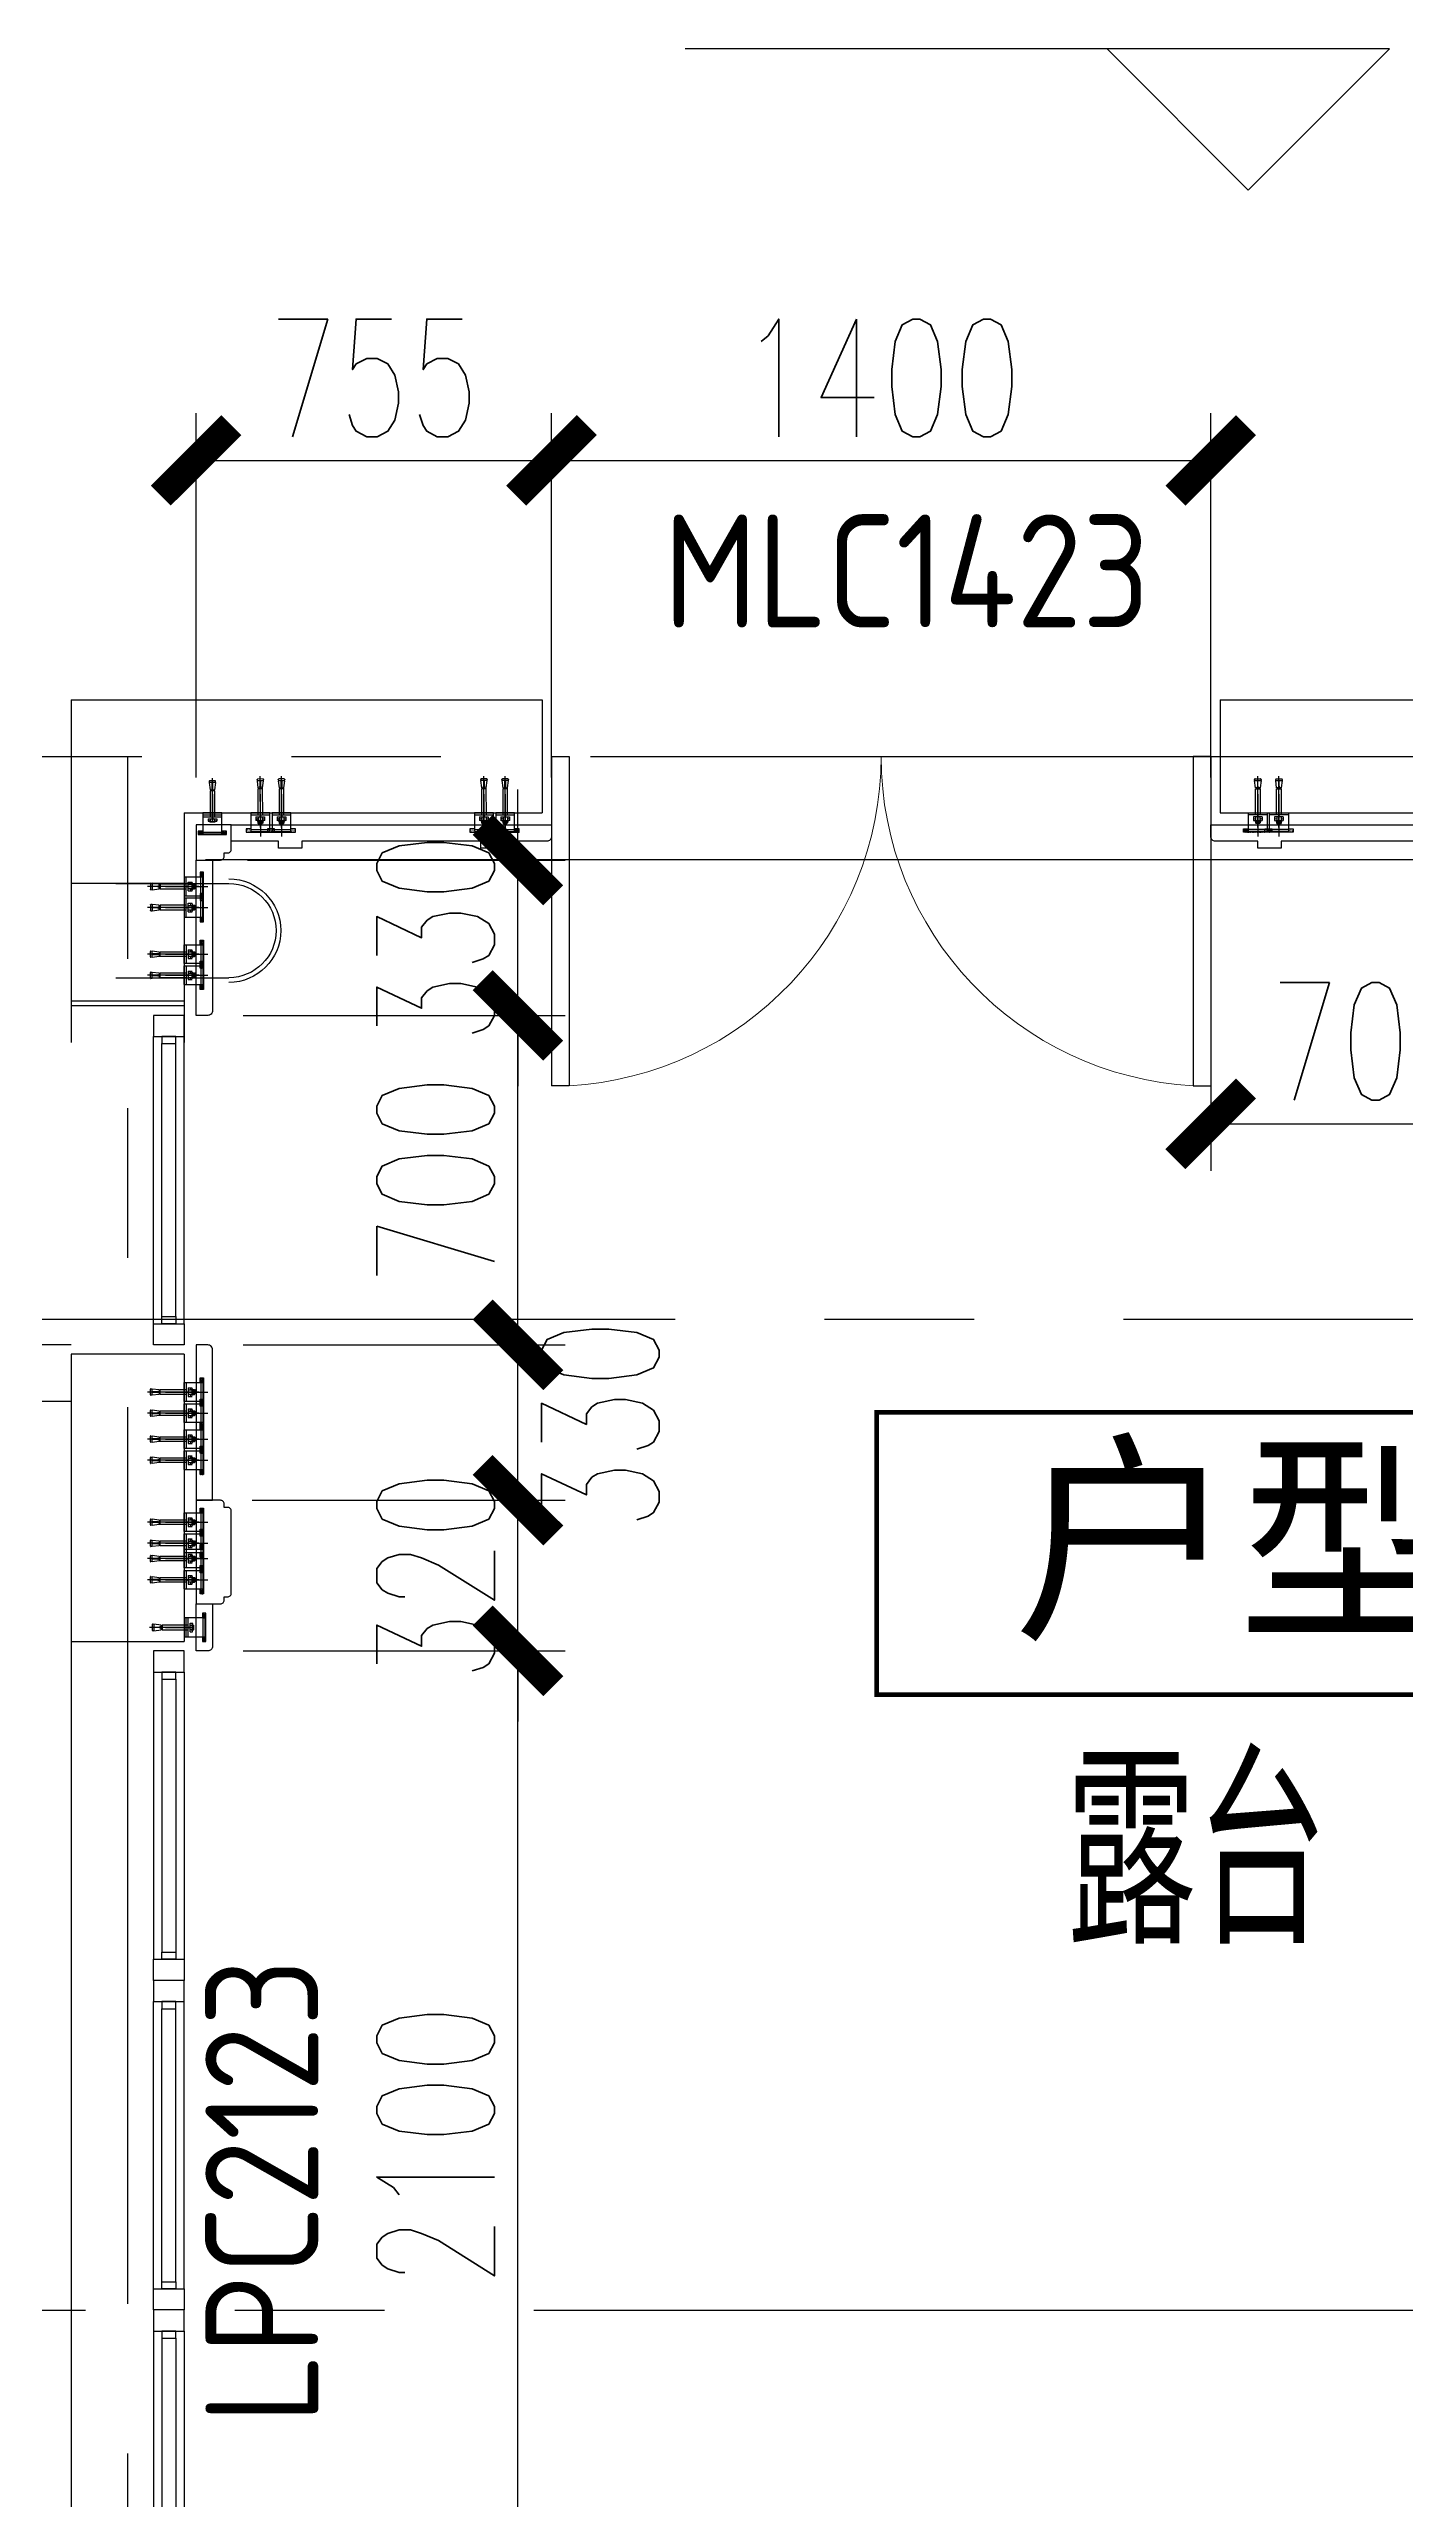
# Model space of a CAD drawing. Extents: x 296441 to 853063, y 459050 to 1117990.
# Drawn here: x 661931 to 664813, y 571926 to 577130 of the extents above; entities that cross this region are included whole.
import ezdxf
from ezdxf.enums import TextEntityAlignment as Align

# ---------------------------------------------------------------- set-up
doc = ezdxf.new("R2010")
doc.units = 0
doc.header["$LTSCALE"] = 1000
for name, pattern in [('14-GRID$0$CENTER2', [28.575, 19.05, -3.175, 3.175, -3.175]), ('20-PLAN-BS01-P$0$BSMT-PLAN-BS01-P$0$BSMT-PLAN-BS01-P$0$HIDDEN2', [4.7625, 3.175, -1.5875]), ('CENTER', [50.8, 31.75, -6.35, 6.35, -6.35]), ('DASH', [0.35, 0.25, -0.1]), ('DOTE', [2.42, 2, -0.2, 0.02, -0.2])]:
    doc.linetypes.add(name, pattern=pattern)
for name, color, linetype in [('0-COL-H1', 170, 'Continuous'), ('14-GRID$0$G-GRID', 9, '14-GRID$0$CENTER2'), ('14-name$0$A-ANNO-IDEN', 2, 'Continuous'), ('5PJ(配件)', 13, 'Continuous'), ('8XX(虚线)', 8, 'DASH'), ('A-SECT-FNSH', 6, 'Continuous'), ('DIM_ELEV', 3, 'Continuous'), ('DZ-TEXT-FL01$0$A-ROOM-IDEN', 4, 'Continuous'), ('E-TEXT-BS01-MI-14$0$A-WIND-IDEN', 33, 'Continuous'), ('E4-FL03$0$A-HOLE-MECH', 222, 'Continuous'), ('E4-FL03$0$AUDIT_I_171201172723-13', 17, 'Continuous'), ('E4-FL03$0$AUDIT_I_171201172723-14', 155, 'Continuous'), ('E4-FL03$0$AUDIT_I_171201172723-2', 140, 'Continuous'), ('E4-FL03$0$AUDIT_I_171201172723-4', 1, 'Continuous'), ('E4-FL03$0$AUDIT_I_171201172723-8', 23, 'Continuous'), ('E4-FL03$0$AUDIT_I_171201172723-9', 4, 'Continuous'), ('PUB_DIM', 3, 'Continuous'), ('WALL-MOVE', 41, 'Continuous'), ('ZT0_默认图层-----PM、LM、DY、JD', 7, 'Continuous'), ('ZT1_Dim---标注---PM、LM、DY、JD', 252, 'Continuous'), ('ZT3_型材--铝断面-------------JD', 6, 'Continuous'), ('ZT3_辅材--五金件-------------JD', 13, 'Continuous')]:
    doc.layers.add(name, color=color, linetype=linetype)
doc.styles.add('14-name$0$GOA_03_黑体_1.00', font='simhei.ttf')
doc.styles.add('14-name$0$GOA_04_COMPLEX_1.00', font='complex.shx')
doc.styles.get("Standard").update_dxf_attribs({"font": 'gbenor.shx', "bigfont": 'gbcbig.shx'})
doc.styles.add('ZT-DIMSTYLE', font='ROMANS.shx', dxfattribs={"width": 0.7, "bigfont": 'CHINESE.shx'})
doc.styles.add('ZT_文字标注', font='ROMANS.shx', dxfattribs={"width": 0.7, "bigfont": '@1chinese.shx'})
doc.dimstyles.new('ZT-DIM100', dxfattribs={"dimscale": 100, "dimtxt": 2.5, "dimasz": 1.5, "dimexe": 1, "dimexo": 1, "dimgap": 0.5, "dimtad": 1, "dimdec": 0, "dimdsep": 46, "dimtxsty": 'ZT-DIMSTYLE', "dimblk": 'ARCHTICK', "dimcen": 2.5, "dimclrd": 175, "dimclre": 175, "dimclrt": 7, "dimazin": 2, "dimtfac": 1, "dimtix": 1, "dimtmove": 2, "dimatfit": 3, "dimfxl": 0, "dimarcsym": 0})

# ---------------------------------------------------------------- blocks, each defined once
blk = doc.blocks.new('E4-FL03$0$XINFENG-1F2F')
for p, q in [((0, 0), (0, 240)), ((200, 0), (200, 240))]:
    blk.add_line(p, q)
for radius in [110, 100]:
    blk.add_arc((100, 240), radius, 0, 180)
blk = doc.blocks.new('*U431')
at = {"layer": 'E4-FL03$0$AUDIT_I_171201172723-13'}
for points in [[(0, 32.5), (45, 32.5), (45, -32.5), (0, -32.5)], [(60, 15), (60, -15), (45, -15), (45, 15)], [(640, 15), (640, -15), (655, -15), (655, 15)], [(700, 32.5), (655, 32.5), (655, -32.5), (700, -32.5)]]:
    blk.add_lwpolyline(points, close=True, dxfattribs=at)
at = {"layer": 'E4-FL03$0$AUDIT_I_171201172723-14'}
for p, q in [((45, 32.5), (655, 32.5)), ((60, 15), (640, 15)), ((45, -32.5), (655, -32.5)), ((60, -15), (640, -15))]:
    blk.add_line(p, q, dxfattribs=at)
blk = doc.blocks.new('E4-FL03$0$1400-door')
for p, q in [((0, 0), (0, -699.7)), ((0, 0), (37.5, 0)), ((37.5, 0), (37.5, -699.7)), ((1362.5, 0), (1362.5, -699.7)), ((1400, 0), (1362.5, 0)), ((1400, 0), (1400, -699.7)), ((37.5, -699.7), (0, -699.7)), ((1362.5, -699.7), (1400, -699.7))]:
    blk.add_line(p, q)
at = {"lineweight": 13}
for centre, start, end in [((-0.9, 0.4), 273.1434, 359.9695), ((1400.9, 0.4), 180.0305, 266.8566)]:
    blk.add_arc(centre, 700.9, start, end, dxfattribs=at)
blk = doc.blocks.new('ERTGVVV')
at = {"layer": 'E4-FL03$0$A-HOLE-MECH'}
for p, q in [((1780445.8, 684023.7), (1780685.8, 684023.7)), ((1780445.8, 683773.7), (1780685.8, 683773.7))]:
    blk.add_line(p, q, dxfattribs=at)
at = {"layer": 'E4-FL03$0$AUDIT_I_171201172723-2'}
blk.add_line((1780685.8, 682413.7), (1780685.8, 680273.7), dxfattribs=at)
at = {"layer": 'E4-FL03$0$AUDIT_I_171201172723-4'}
for p, q in [((1778245.8, 684413.7), (1777685.8, 684413.7)), ((1778245.8, 684413.7), (1778245.8, 684173.7)), ((1780685.8, 684413.7), (1779685.8, 684413.7)), ((1779685.8, 684413.7), (1779685.8, 684173.7)), ((1780685.8, 684413.7), (1780685.8, 683686.2)), ((1778245.8, 684173.7), (1777445.8, 684173.7)), ((1780445.8, 684173.7), (1779685.8, 684173.7)), ((1780445.8, 684173.7), (1780445.8, 683686.2)), ((1780445.8, 683763.7, -0.1), (1780685.8, 683763.7, -0.1)), ((1780445.8, 683023.7), (1780445.8, 682413.7)), ((1780445.8, 683023.7, -0.1), (1780685.8, 683023.7, -0.1)), ((1780685.8, 683023.7), (1780685.8, 682413.7)), ((1780685.8, 682413.7), (1780445.8, 682413.7))]:
    blk.add_line(p, q, dxfattribs=at)
at = {"layer": 'E4-FL03$0$AUDIT_I_171201172723-8'}
blk.add_line((1777725.8, 684073.7), (1780400.8, 684073.7), dxfattribs=at)
at = {"layer": 'WALL-MOVE', "linetype": '20-PLAN-BS01-P$0$BSMT-PLAN-BS01-P$0$BSMT-PLAN-BS01-P$0$HIDDEN2'}
for p, q in [((1780685.8, 683043.7), (1780805.8, 683043.7)), ((1780685.8, 682923.7), (1780805.8, 682923.7))]:
    blk.add_line(p, q, dxfattribs=at)
at = {"xscale": -1, "rotation": 270}
blk.add_blockref('*U431', (1780478.3, 683043.7, -0.1), dxfattribs=at)
at = {"rotation": 270}
for p in [(1780478.3, 682393.7), (1780478.3, 680993.7)]:
    blk.add_blockref('*U431', p, dxfattribs=at)
at = {"extrusion": (0, 0, -1), "zscale": -1, "rotation": 90}
blk.add_blockref('*U431', (-1780478.3, 680993.7), dxfattribs=at)
at = {"layer": 'E4-FL03$0$A-HOLE-MECH', "rotation": 90}
blk.add_blockref('E4-FL03$0$XINFENG-1F2F', (1780590.8, 683823.7), dxfattribs=at)
at = {"layer": 'E4-FL03$0$AUDIT_I_171201172723-9'}
blk.add_blockref('E4-FL03$0$1400-door', (1778265.8, 684293.7), dxfattribs=at)
blk = doc.blocks.new('*U2129')
at = {"const_width": 10}
blk.add_lwpolyline([(-1025, 0), (1025, 0), (1025, -600), (-1025, -600)], close=True, dxfattribs=at)
at = {"style": '14-name$0$GOA_04_COMPLEX_1.00', "width": 0.8}
blk.add_attdef('房间编号', text='', height=300, dxfattribs=at).set_placement((-532.4, -480.6), align=Align.CENTER)
blk = doc.blocks.new('GWE2')
at = {"layer": 'DIM_ELEV'}
for p, q in [((912377.1, -622252.6), (910881.1, -622252.6)), ((912077.1, -622552.6), (911777.1, -622252.6)), ((912077.1, -622552.6), (912377.1, -622252.6))]:
    blk.add_line(p, q, dxfattribs=at)
at = {"layer": 'DZ-TEXT-FL01$0$A-ROOM-IDEN'}
blk.add_text('露台', height=385.82, dxfattribs=at).set_placement((911689.3, -626277.5))
at = {"layer": 'E-TEXT-BS01-MI-14$0$A-WIND-IDEN', "color": 2}
blk.add_text('MLC1423', height=240, dxfattribs=at).set_placement((910835.1, -623481.4))
blk.add_text('LPC2123', height=240, rotation=90, dxfattribs=at).set_placement((910102.3, -627296.7))
blk = doc.blocks.new('_ArchTick')
at = {"color": 0, "linetype": 'ByBlock', "const_width": 0.4}
blk.add_lwpolyline([(-0.5, -0.5), (0.5, 0.5)], dxfattribs=at)
blk = doc.blocks.new('*D1301')
at = {"layer": 'Defpoints', "color": 0, "ltscale": 1000, "transparency": 16777216}
for p in [(662253.1, 575407.2), (662927.3, 575407.2), (662243.5, 575077.2, 0.4)]:
    blk.add_point(p, dxfattribs=at)
at = {"layer": 'ZT1_Dim---标注---PM、LM、DY、JD', "color": 175, "linetype": 'ByBlock', "lineweight": -2, "ltscale": 1000, "transparency": 16777216}
for p, q in [((662927.3, 575407.2), (662927.3, 575557.2)), ((662353.1, 575407.2), (663027.3, 575407.2)), ((662927.3, 575077.2), (662927.3, 575407.2)), ((662343.5, 575077.2), (663027.3, 575077.2)), ((662927.3, 575077.2), (662927.3, 574927.2))]:
    blk.add_line(p, q, dxfattribs=at)
at = {"layer": 'ZT1_Dim---标注---PM、LM、DY、JD', "color": 175, "lineweight": -2, "ltscale": 1000, "transparency": 16777216, "xscale": 150, "yscale": 150, "zscale": 150}
for p, rotation in [((662927.3, 575407.2), 270), ((662927.3, 575077.2), 90)]:
    blk.add_blockref('_ArchTick', p, dxfattribs=dict(at, rotation=rotation))
at = {"layer": 'ZT1_Dim---标注---PM、LM、DY、JD', "color": 7, "ltscale": 1000, "transparency": 16777216, "insert": (662752.3, 575242.2), "char_height": 250, "attachment_point": 5, "rotation": 90, "style": 'ZT-DIMSTYLE'}
blk.add_mtext('330', dxfattribs=at)
blk = doc.blocks.new('*D1302')
at = {"layer": 'Defpoints', "color": 0, "ltscale": 1000, "transparency": 16777216}
for p in [(662262.7, 573727.2), (662927.3, 573727.2), (662256, 571627.2)]:
    blk.add_point(p, dxfattribs=at)
at = {"layer": 'ZT1_Dim---标注---PM、LM、DY、JD', "color": 175, "linetype": 'ByBlock', "lineweight": -2, "ltscale": 1000, "transparency": 16777216}
for p, q in [((662362.7, 573727.2), (663027.3, 573727.2)), ((662927.3, 571627.2), (662927.3, 573727.2)), ((662356, 571627.2), (663027.3, 571627.2))]:
    blk.add_line(p, q, dxfattribs=at)
at = {"layer": 'ZT1_Dim---标注---PM、LM、DY、JD', "color": 175, "lineweight": -2, "ltscale": 1000, "transparency": 16777216, "xscale": 150, "yscale": 150, "zscale": 150}
for p, rotation in [((662927.3, 573727.2), 90), ((662927.3, 571627.2), 270)]:
    blk.add_blockref('_ArchTick', p, dxfattribs=dict(at, rotation=rotation))
at = {"layer": 'ZT1_Dim---标注---PM、LM、DY、JD', "color": 7, "ltscale": 1000, "transparency": 16777216, "insert": (662752.3, 572677.2), "char_height": 250, "attachment_point": 5, "rotation": 90, "style": 'ZT-DIMSTYLE'}
blk.add_mtext('2100', dxfattribs=at)
blk = doc.blocks.new('*D1304')
at = {"layer": 'Defpoints', "color": 0, "ltscale": 1000, "transparency": 16777216}
for p in [(664398.5, 576256.2), (662998.5, 575482.2), (664398.5, 575482.2)]:
    blk.add_point(p, dxfattribs=at)
at = {"layer": 'ZT1_Dim---标注---PM、LM、DY、JD', "color": 175, "linetype": 'ByBlock', "lineweight": -2, "ltscale": 1000, "transparency": 16777216}
for p, q in [((662998.5, 575582.2), (662998.5, 576356.2)), ((664398.5, 575582.2), (664398.5, 576356.2)), ((662998.5, 576256.2), (664398.5, 576256.2))]:
    blk.add_line(p, q, dxfattribs=at)
at = {"layer": 'ZT1_Dim---标注---PM、LM、DY、JD', "color": 175, "lineweight": -2, "ltscale": 1000, "transparency": 16777216, "xscale": 150, "yscale": 150, "zscale": 150, "rotation": 180}
blk.add_blockref('_ArchTick', (662998.5, 576256.2), dxfattribs=at)
at = {"layer": 'ZT1_Dim---标注---PM、LM、DY、JD', "color": 175, "lineweight": -2, "ltscale": 1000, "transparency": 16777216, "xscale": 150, "yscale": 150, "zscale": 150}
blk.add_blockref('_ArchTick', (664398.5, 576256.2), dxfattribs=at)
at = {"layer": 'ZT1_Dim---标注---PM、LM、DY、JD', "color": 7, "ltscale": 1000, "transparency": 16777216, "insert": (663698.5, 576431.2), "char_height": 250, "attachment_point": 5, "style": 'ZT-DIMSTYLE'}
blk.add_mtext('1400', dxfattribs=at)
blk = doc.blocks.new('*D1305')
at = {"layer": 'Defpoints', "color": 0, "ltscale": 1000, "transparency": 16777216}
for p in [(662998.5, 576256.2), (662243.5, 575482.2, 0), (662998.5, 575482.2)]:
    blk.add_point(p, dxfattribs=at)
at = {"layer": 'ZT1_Dim---标注---PM、LM、DY、JD', "color": 175, "linetype": 'ByBlock', "lineweight": -2, "ltscale": 1000, "transparency": 16777216}
for p, q in [((662243.5, 575582.2), (662243.5, 576356.2)), ((662998.5, 575582.2), (662998.5, 576356.2)), ((662243.5, 576256.2), (662998.5, 576256.2))]:
    blk.add_line(p, q, dxfattribs=at)
at = {"layer": 'ZT1_Dim---标注---PM、LM、DY、JD', "color": 175, "lineweight": -2, "ltscale": 1000, "transparency": 16777216, "xscale": 150, "yscale": 150, "zscale": 150, "rotation": 180}
blk.add_blockref('_ArchTick', (662243.5, 576256.2), dxfattribs=at)
at = {"layer": 'ZT1_Dim---标注---PM、LM、DY、JD', "color": 175, "lineweight": -2, "ltscale": 1000, "transparency": 16777216, "xscale": 150, "yscale": 150, "zscale": 150}
blk.add_blockref('_ArchTick', (662998.5, 576256.2), dxfattribs=at)
at = {"layer": 'ZT1_Dim---标注---PM、LM、DY、JD', "color": 7, "ltscale": 1000, "transparency": 16777216, "insert": (662621, 576431.2), "char_height": 250, "attachment_point": 5, "style": 'ZT-DIMSTYLE'}
blk.add_mtext('755', dxfattribs=at)
blk = doc.blocks.new('*D1307')
at = {"layer": 'Defpoints', "color": 0, "ltscale": 1000, "transparency": 16777216}
for p in [(664398.5, 575447.2), (665098.5, 575447.2, 0.4), (665098.5, 574847)]:
    blk.add_point(p, dxfattribs=at)
at = {"layer": 'ZT1_Dim---标注---PM、LM、DY、JD', "color": 175, "linetype": 'ByBlock', "lineweight": -2, "ltscale": 1000, "transparency": 16777216}
for p, q in [((664398.5, 575347.2), (664398.5, 574747)), ((665098.5, 575347.2), (665098.5, 574747)), ((664398.5, 574847), (665098.5, 574847))]:
    blk.add_line(p, q, dxfattribs=at)
at = {"layer": 'ZT1_Dim---标注---PM、LM、DY、JD', "color": 175, "lineweight": -2, "ltscale": 1000, "transparency": 16777216, "xscale": 150, "yscale": 150, "zscale": 150, "rotation": 180}
blk.add_blockref('_ArchTick', (664398.5, 574847), dxfattribs=at)
at = {"layer": 'ZT1_Dim---标注---PM、LM、DY、JD', "color": 175, "lineweight": -2, "ltscale": 1000, "transparency": 16777216, "xscale": 150, "yscale": 150, "zscale": 150}
blk.add_blockref('_ArchTick', (665098.5, 574847), dxfattribs=at)
at = {"layer": 'ZT1_Dim---标注---PM、LM、DY、JD', "color": 7, "ltscale": 1000, "transparency": 16777216, "insert": (664748.5, 575022), "char_height": 250, "attachment_point": 5, "style": 'ZT-DIMSTYLE'}
blk.add_mtext('700', dxfattribs=at)
blk = doc.blocks.new('*D1313')
at = {"layer": 'Defpoints', "color": 0, "ltscale": 1000, "transparency": 16777216}
for p in [(662243.5, 574377.2, 0.4), (662927.3, 574377.2), (662262.7, 574047.2)]:
    blk.add_point(p, dxfattribs=at)
at = {"layer": 'ZT1_Dim---标注---PM、LM、DY、JD', "color": 175, "linetype": 'ByBlock', "lineweight": -2, "ltscale": 1000, "transparency": 16777216}
for p, q in [((662343.5, 574377.2), (663027.3, 574377.2)), ((662927.3, 574047.2), (662927.3, 574377.2)), ((662362.7, 574047.2), (663027.3, 574047.2))]:
    blk.add_line(p, q, dxfattribs=at)
at = {"layer": 'ZT1_Dim---标注---PM、LM、DY、JD', "color": 175, "lineweight": -2, "ltscale": 1000, "transparency": 16777216, "xscale": 150, "yscale": 150, "zscale": 150}
for p, rotation in [((662927.3, 574377.2), 90), ((662927.3, 574047.2), 270)]:
    blk.add_blockref('_ArchTick', p, dxfattribs=dict(at, rotation=rotation))
at = {"layer": 'ZT1_Dim---标注---PM、LM、DY、JD', "color": 7, "ltscale": 1000, "transparency": 16777216, "insert": (663102.3, 574208.5), "char_height": 250, "attachment_point": 5, "rotation": 90, "style": 'ZT-DIMSTYLE'}
blk.add_mtext('330', dxfattribs=at)
blk = doc.blocks.new('*D1314')
at = {"layer": 'Defpoints', "color": 0, "ltscale": 1000, "transparency": 16777216}
for p in [(662262.7, 574047.2), (662927.3, 574047.2), (662243.5, 573727.2, 0.4)]:
    blk.add_point(p, dxfattribs=at)
at = {"layer": 'ZT1_Dim---标注---PM、LM、DY、JD', "color": 175, "linetype": 'ByBlock', "lineweight": -2, "ltscale": 1000, "transparency": 16777216}
for p, q in [((662927.3, 574047.2), (662927.3, 574197.2)), ((662362.7, 574047.2), (663027.3, 574047.2)), ((662927.3, 573727.2), (662927.3, 574047.2)), ((662343.5, 573727.2), (663027.3, 573727.2)), ((662927.3, 573727.2), (662927.3, 573577.2))]:
    blk.add_line(p, q, dxfattribs=at)
at = {"layer": 'ZT1_Dim---标注---PM、LM、DY、JD', "color": 175, "lineweight": -2, "ltscale": 1000, "transparency": 16777216, "xscale": 150, "yscale": 150, "zscale": 150}
for p, rotation in [((662927.3, 574047.2), 270), ((662927.3, 573727.2), 90)]:
    blk.add_blockref('_ArchTick', p, dxfattribs=dict(at, rotation=rotation))
at = {"layer": 'ZT1_Dim---标注---PM、LM、DY、JD', "color": 7, "ltscale": 1000, "transparency": 16777216, "insert": (662752.3, 573887.2), "char_height": 250, "attachment_point": 5, "rotation": 90, "style": 'ZT-DIMSTYLE'}
blk.add_mtext('320', dxfattribs=at)
blk = doc.blocks.new('ZT_钢膨胀螺栓_M10X95')
at = {"layer": 'ZT3_辅材--五金件-------------JD', "color": 1, "linetype": 'DOTE', "ltscale": 5}
blk.add_line((-27, 0), (82, 0), dxfattribs=at)
at = {"layer": 'ZT3_辅材--五金件-------------JD'}
for p, q in [((-17.5, 5), (-19, 3.5)), ((-19, -3.5), (-19, 3.5)), ((-13, 4.2), (-18.2, 4.2)), ((-13, 5), (-17.5, 5)), ((-17.5, 5), (-17.5, -5)), ((-16, 5), (-16, -5)), ((-14.5, 5), (-14.5, -5)), ((-13, -6.9), (-13, 6.9)), ((-4.6, 9.2), (-12.5, 9.2)), ((-4.6, 4.6), (-12.5, 4.6)), ((-4.6, -9.2), (-4.6, 9.2)), ((-2, 0.7), (-4.6, -0.2)), ((-2, 0), (-4.6, -0.9)), ((0, 5), (55, 5)), ((55, 5), (55, -5)), ((57.1, 4.1), (55, 4.1)), ((57.1, 1), (55, 1)), ((57.1, 5), (72.4, 7)), ((57.1, -5), (57.1, 5)), ((72.4, 0.4), (60.5, 0.4)), ((72.4, 7), (72.4, 0.4)), ((72.4, 6.5), (74.9, 6.9)), ((76, 5.9), (76, -5.9)), ((-17.5, -5), (-19, -3.5)), ((-13, -4.2), (-18.2, -4.2)), ((-13, -5), (-17.5, -5)), ((-4.6, -4.6), (-12.5, -4.6)), ((-4.6, -9.2), (-12.5, -9.2)), ((55, -5), (0, -5)), ((57.1, -1), (55, -1)), ((57.1, -4.1), (55, -4.1)), ((72.4, -7), (57.1, -5)), ((60.5, -0.4), (72.4, -0.4)), ((72.4, -0.4), (72.4, -7)), ((74.9, -6.9), (72.4, -6.5))]:
    blk.add_line(p, q, dxfattribs=at)
for centre, radius, start, end in [((-7.4, 6.9), 5.58, 155.5673, 204.4327), ((8.6, 0), 21.6, 167.6432, 192.3568), ((59.6, 0), 1.04, 23.5782, 336.4218), ((75, 5.9), 1, 0, 97.412), ((-7.4, -6.9), 5.58, 155.5673, 204.4327), ((75, -5.9), 1, 262.588, 0)]:
    blk.add_arc(centre, radius, start, end, dxfattribs=at)
at = {"layer": 'Defpoints', "color": 250, "style": 'ZT_文字标注', "width": 0.7}
for s, p in [('M10', (-9, 7.2)), ('95', (-9, -6.2))]:
    blk.add_text(s, height=1.5, rotation=90, dxfattribs=at).set_placement(p, align=Align.MIDDLE)
blk = doc.blocks.new('*U2473')
at = {"layer": 'ZT3_辅材--五金件-------------JD', "rotation": 270}
blk.add_blockref('ZT_钢膨胀螺栓_M10X95', (0, 0), dxfattribs=at)
blk = doc.blocks.new('L形挂件')
at = {"layer": '8XX(虚线)', "ltscale": 25}
h = blk.add_hatch(dxfattribs=at)
h.set_pattern_fill('AR-SAND', color=256, scale=0.05, style=0)
h.set_pattern_definition([(52.5, (-25.0006, -59.7017), (2.44707, -0.08), [0, -1.9304, 0, -2.159, 0, -2.06375]), (82.5, (-25.0006, -59.7017), (3.58413, 2.24762), [0, -1.0414, 0, -1.7399, 0, -0.66675]), (122.5, (-25.0006, -61.2638), (0.00719, 3.95496), [0, -0.635, 0, -2.286, 0, -2.9845]), (132.5, (-25.0006, -61.2638), (1.11465, 3.81778), [0, -0.3175, 0, -1.4986, 0, -1.7145])])
edge = h.paths.add_edge_path()
edge.add_line((-34, -29.7), (-41, -29.7))
edge.add_line((-41, -29.7), (-41, -59.7))
edge.add_line((-41, -59.7), (-39.5, -59.7))
edge.add_line((-39.5, -59.7), (-39.5, -40.9))
edge.add_arc((-38.3, -40.9), 1.2, 90, 180, ccw=False)
edge.add_line((-38.3, -39.7), (-34, -39.7))
edge.add_line((-34, -39.7), (-34, -29.7))
edge = h.paths.add_edge_path()
edge.add_line((-41, -89.7), (-34, -89.7))
edge.add_line((-34, -89.7), (-34, -79.7))
edge.add_line((-34, -79.7), (-38.3, -79.7))
edge.add_arc((-38.3, -78.5), 1.2, -180, -90, ccw=False)
edge.add_line((-39.5, -78.5), (-39.5, -59.7))
edge.add_line((-39.5, -59.7), (-41, -59.7))
edge.add_line((-41, -59.7), (-41, -89.7))
h = blk.add_hatch(dxfattribs=at)
h.set_pattern_fill('AR-SAND', color=256, scale=0.05, angle=180, style=0)
h.set_pattern_definition([(52.5, (-25.0006, -104.7017), (2.44707, -0.08), [0, -1.9304, 0, -2.159, 0, -2.06375]), (82.5, (-25.0006, -104.7017), (3.58413, 2.24762), [0, -1.0414, 0, -1.7399, 0, -0.66675]), (122.5, (-25.0006, -106.2638), (0.00719, 3.95496), [0, -0.635, 0, -2.286, 0, -2.9845]), (132.5, (-25.0006, -106.2638), (1.11465, 3.81778), [0, -0.3175, 0, -1.4986, 0, -1.7145])])
edge = h.paths.add_edge_path()
edge.add_line((-41, -134.7), (-34, -134.7))
edge.add_line((-34, -134.7), (-34, -124.7))
edge.add_line((-34, -124.7), (-38.3, -124.7))
edge.add_arc((-38.3, -123.5), 1.2, -180, -90, ccw=False)
edge.add_line((-39.5, -123.5), (-39.5, -104.7))
edge.add_line((-39.5, -104.7), (-41, -104.7))
edge.add_line((-41, -104.7), (-41, -134.7))
edge = h.paths.add_edge_path()
edge.add_line((-34, -74.7), (-41, -74.7))
edge.add_line((-41, -74.7), (-41, -104.7))
edge.add_line((-41, -104.7), (-39.5, -104.7))
edge.add_line((-39.5, -104.7), (-39.5, -85.9))
edge.add_arc((-38.3, -85.9), 1.2, 90, 180, ccw=False)
edge.add_line((-38.3, -84.7), (-34, -84.7))
edge.add_line((-34, -84.7), (-34, -74.7))
at = {"color": 8}
for p, q in [((-41, -29.7), (-34, -29.7)), ((-41, -74.7), (-34, -74.7))]:
    blk.add_line(p, q, dxfattribs=at)
at = {"color": 1, "linetype": 'CENTER', "ltscale": 10}
for p, q in [((40, -59.7), (-50, -59.7)), ((40, -59.7), (-50, -59.7)), ((40, -104.7), (-50, -104.7)), ((40, -104.7), (-50, -104.7))]:
    blk.add_line(p, q, dxfattribs=at)
at = {"layer": '5PJ(配件)'}
for p, q in [((-4, -79.7), (-4, -39.7)), ((-39.5, -110.9), (-39.5, -85.9)), ((-38.3, -84.7), (-25, -84.7)), ((-35.5, -124.7), (-35.5, -84.7)), ((-39.5, -123.5), (-39.5, -110.9)), ((-25, -124.7), (-38.3, -124.7))]:
    blk.add_line(p, q, dxfattribs=at)
for points in [[(-25, -39.7), (0, -39.7)], [(0, -40.1), (0, -79.7), (-25, -79.7)], [(-25, -84.7), (0, -84.7), (0, -124.7)], [(0, -124.7), (-25, -124.7)]]:
    blk.add_lwpolyline(points, dxfattribs=at)
for centre, start, end in [((-38.3, -85.9), 90, 180), ((-38.3, -123.5), 180, 270)]:
    blk.add_arc(centre, 1.2, start, end, dxfattribs=at)
at = {"layer": '8XX(虚线)', "ltscale": 25}
for p, q in [((-41, -89.7), (-41, -29.7)), ((-34, -29.7), (-34, -39.7)), ((-41, -134.7), (-41, -74.7)), ((-34, -89.7), (-41, -89.7)), ((-34, -74.7), (-34, -84.7)), ((-34, -79.7), (-34, -89.7)), ((-34, -134.7), (-41, -134.7)), ((-34, -124.7), (-34, -134.7))]:
    blk.add_line(p, q, dxfattribs=at)
at = {"layer": '8XX(虚线)', "linetype": 'Continuous', "ltscale": 25}
for p, q in [((-39.5, -65.9), (-39.5, -40.9)), ((-38.3, -39.7), (-25, -39.7)), ((-35.5, -79.7), (-35.5, -39.7)), ((-39.5, -78.5), (-39.5, -65.9)), ((-25, -79.7), (-38.3, -79.7))]:
    blk.add_line(p, q, dxfattribs=at)
at = {"layer": '8XX(虚线)', "linetype": 'DASH', "ltscale": 25}
blk.add_line((-4, -124.7), (-4, -84.7), dxfattribs=at)
for centre, start, end in [((-38.3, -40.9), 90, 180), ((-38.3, -78.5), 180, 270)]:
    blk.add_arc(centre, 1.2, start, end, dxfattribs=at)
at = {"layer": 'ZT3_辅材--五金件-------------JD', "rotation": 90}
for p in [(-4, -59.7), (-4, -104.7)]:
    blk.add_blockref('*U2473', p, dxfattribs=at)
blk = doc.blocks.new('20180521.08271243')
at = {"layer": '8XX(虚线)', "ltscale": 25}
h = blk.add_hatch(dxfattribs=at)
h.set_pattern_fill('AR-SAND', color=256, scale=0.05, angle=360, style=0)
h.set_pattern_definition([(232.5, (-292719.11, -161804.6666), (-2.447066187, 0.080001565), [0, -1.9304, 0, -2.159, 0, -2.06375]), (262.5, (-292719.11, -161804.6666), (-3.584125503, -2.247616416), [0, -1.0414, 0, -1.7399, 0, -0.66675]), (302.5, (-292719.11, -161803.1045), (-0.007185923, -3.954961851), [0, -0.635, 0, -2.286, 0, -2.9845]), (312.5, (-292719.11, -161803.1045), (-1.114646616, -3.817782262), [0, -0.3175, 0, -1.4986, 0, -1.7145])])
edge = h.paths.add_edge_path()
edge.add_line((30, 36), (30, 29))
edge.add_line((30, 29), (20, 29))
edge.add_line((20, 29), (20, 33.3))
edge.add_arc((18.8, 33.3), 1.2, 360, 450)
edge.add_line((18.8, 34.5), (0, 34.5))
edge.add_line((0, 34.5), (0, 36))
edge.add_line((0, 36), (30, 36))
edge = h.paths.add_edge_path()
edge.add_line((-30, 29), (-30, 36))
edge.add_line((-30, 36), (0, 36))
edge.add_line((0, 36), (0, 34.5))
edge.add_line((0, 34.5), (-18.8, 34.5))
edge.add_arc((-18.8, 33.3), 1.2, 90, 180)
edge.add_line((-20, 33.3), (-20, 29))
edge.add_line((-20, 29), (-30, 29))
at = {"color": 8}
blk.add_line((-30, 36, 0), (-30, 29, 0), dxfattribs=at)
at = {"color": 1, "linetype": 'CENTER', "ltscale": 10}
blk.add_line((0, -50), (0, 9.5), dxfattribs=at)
blk.add_line((0, -50), (0, 9.5), dxfattribs=at)
at = {"layer": '5PJ(配件)'}
for p, q in [((-20, 33.3, 0), (-20, 30, 0)), ((20, 30.5, 0), (-20, 30.5, 0)), ((6.2, 34.5, 0), (-18.8, 34.5, 0)), ((18.8, 34.5, 0), (6.2, 34.5, 0)), ((20, 30, 0), (20, 33.3, 0)), ((20, -2), (-20, -2)), ((20, -6), (-20, -6))]:
    blk.add_line(p, q, dxfattribs=at)
for points in [[(-20, 30), (-20, -10), (20, -10)], [(20, -10), (20, 30)]]:
    blk.add_lwpolyline(points, dxfattribs=at)
for centre, start, end in [((-18.8, 33.3, 0), 90, 180), ((18.8, 33.3, 0), 0, 90)]:
    blk.add_arc(centre, 1.2, start, end, dxfattribs=at)
at = {"layer": '8XX(虚线)', "ltscale": 25}
for p, q in [((30, 36, 0), (-30, 36, 0)), ((-30, 29, 0), (-20, 29, 0)), ((-25, 29, 0), (-20, 29, 0)), ((20, 29, 0), (30, 29, 0)), ((30, 29, 0), (30, 36, 0))]:
    blk.add_line(p, q, dxfattribs=at)
at = {"layer": 'ZT3_辅材--五金件-------------JD'}
for p, q in [((-9.2, 2.6), (-9.2, 7.5)), ((9.2, 2.6), (-9.2, 2.6)), ((6.9, 8), (-6.9, 8)), ((-5, 8), (-5, 9.5)), ((-5, 9.5), (5, 9.5)), ((-4.6, 2.6), (-4.6, 7.5)), ((-4.3, 8), (-4.3, 9.5)), ((-0.7, 0), (0.2, 2.6)), ((0, 0), (0.9, 2.6)), ((4.2, 8), (4.2, 9.5)), ((4.6, 2.6), (4.6, 7.5)), ((5, 8), (5, 9.5)), ((9.2, 2.6), (9.2, 7.5)), ((-5, -2), (-5, -57)), ((5, -57), (5, -2)), ((-5, -59.1), (-7, -74.4)), ((-7, -74.4), (-0.4, -74.4)), ((-6.5, -74.4), (-6.9, -76.9)), ((-5.9, -78), (5.9, -78)), ((-5, -57), (5, -57)), ((5, -59.1), (-5, -59.1)), ((-4.1, -59.1), (-4.1, -57)), ((-1, -59.1), (-1, -57)), ((-0.4, -74.4), (-0.4, -62.5)), ((0.4, -62.5), (0.4, -74.4)), ((0.4, -74.4), (7, -74.4)), ((1, -59.1), (1, -57)), ((4.1, -59.1), (4.1, -57)), ((7, -74.4), (5, -59.1)), ((6.9, -76.9), (6.5, -74.4))]:
    blk.add_line(p, q, dxfattribs=at)
at = {"layer": 'ZT3_辅材--五金件-------------JD', "color": 1, "linetype": 'DOTE', "ltscale": 5}
blk.add_line((0, 9.5), (0, -84), dxfattribs=at)
at = {"layer": 'ZT3_辅材--五金件-------------JD'}
for centre, radius, start, end in [((-6.9, 2.4), 5.58, 65.5673, 114.4327), ((0, -13.6), 21.6, 77.6432, 102.3568), ((6.9, 2.4), 5.58, 65.5673, 114.4327), ((-5.9, -77), 1, 172.588, 270), ((0, -61.6), 1.04, 293.5782, 246.4218), ((5.9, -77), 1, 270, 7.412)]:
    blk.add_arc(centre, radius, start, end, dxfattribs=at)
at = {"layer": 'Defpoints', "color": 250, "style": 'ZT_文字标注', "text_generation_flag": 4, "width": 0.7}
for s, p in [('M10', (-7.2, 7)), ('95', (6.2, 7))]:
    blk.add_text(s, height=1.5, rotation=180, dxfattribs=at).set_placement(p, align=Align.MIDDLE)
blk = doc.blocks.new('A$C57322268')
at = {"layer": 'A-SECT-FNSH', "ltscale": 0.03, "elevation": 0}
blk.add_lwpolyline([(25, 7400), (45, 7400), (77, 7400, 0.414214), (85, 7408), (85, 7415), (92, 7415, 0.414214), (100, 7423), (100, 7475), (25, 7475)], format="xyb", close=True, dxfattribs=at)
at = {"layer": 'A-SECT-FNSH', "ltscale": 30}
blk.add_lwpolyline([(200, 7440), (100, 7440), (100, 7475), (780, 7475), (780, 7450, -0.414214), (770, 7440), (680, 7440), (680, 7425), (630, 7425), (630, 7440), (250, 7440), (250, 7425), (200, 7425), (200, 7440)], format="xyb", dxfattribs=at)
at = {"layer": 'A-SECT-FNSH', "ltscale": 30, "elevation": 0.4}
blk.add_lwpolyline([(2280, 7440), (2190, 7440, -0.414214), (2180, 7450), (2180, 7475), (2880, 7475), (2880, 7440), (2780, 7440), (2780, 7425), (2730, 7425), (2730, 7440), (2330, 7440), (2330, 7425), (2280, 7425), (2280, 7440)], format="xyb", dxfattribs=at)
at = {"layer": 'A-SECT-FNSH', "ltscale": 0.02, "elevation": 0}
blk.add_lwpolyline([(25, 7400), (60, 7400), (60, 7080, -0.414214), (50, 7070), (25, 7070)], format="xyb", close=True, dxfattribs=at)
at = {"layer": 'ZT3_型材--铝断面-------------JD', "ltscale": 0.02, "elevation": 0}
blk.add_lwpolyline([(25, 6040), (60, 6040), (60, 6360, 0.414214), (50, 6370), (25, 6370)], format="xyb", close=True, dxfattribs=at)
blk.add_lwpolyline([(25, 5820), (77, 5820, 0.414214), (85, 5828), (85, 5835), (92, 5835, 0.414214), (100, 5843), (100, 5985), (100, 6017, 0.414214), (92, 6025), (85, 6025), (85, 6032, 0.414214), (77, 6040), (25, 6040), (25, 5820)], format="xyb", dxfattribs=at)
at = {"layer": 'ZT3_型材--铝断面-------------JD', "ltscale": 0.02}
blk.add_lwpolyline([(25, 5820), (60, 5820), (60, 5730, -0.414214), (50, 5720), (25, 5720)], format="xyb", close=True, dxfattribs=at)
at = {"layer": 'ZT0_默认图层-----PM、LM、DY、JD', "ltscale": 10}
for p, rotation in [((59.8, 7490), 179.9999999999999), ((10, 5770, 0), 270)]:
    blk.add_blockref('20180521.08271243', p, dxfattribs=dict(at, rotation=rotation))
at = {"layer": 'ZT1_Dim---标注---PM、LM、DY、JD', "ltscale": 10, "xscale": -0.9999999999999999, "rotation": 270.0314923126395}
for p in [(266.3, 7500.2), (741.3, 7500.3)]:
    blk.add_blockref('L形挂件', p, dxfattribs=at)
at = {"layer": 'ZT1_Dim---标注---PM、LM、DY、JD', "ltscale": 10}
for p, rotation in [((2220.3, 7500.3), 89.96850768736051), ((0, 7095.4), 180), ((0, 6165.3, -0.5), 180), ((0, 6065.3, 0), 180), ((0, 5888.9, 0), 180), ((0, 5811.5, 0), 180)]:
    blk.add_blockref('L形挂件', p, dxfattribs=dict(at, rotation=rotation))
at = {"layer": 'ZT1_Dim---标注---PM、LM、DY、JD', "ltscale": 10, "xscale": -1}
blk.add_blockref('L形挂件', (0, 7403.6), dxfattribs=at)
blk = doc.blocks.new('*D1406')
at = {"layer": 'Defpoints', "color": 0, "ltscale": 1000, "transparency": 16777216}
for p in [(662243.5, 575077.2, 0.4), (662927.3, 575077.2), (662243.5, 574377.2, 0.4)]:
    blk.add_point(p, dxfattribs=at)
at = {"layer": 'ZT1_Dim---标注---PM、LM、DY、JD', "color": 175, "linetype": 'ByBlock', "lineweight": -2, "ltscale": 1000, "transparency": 16777216}
for p, q in [((662343.5, 575077.2), (663027.3, 575077.2)), ((662927.3, 574377.2), (662927.3, 575077.2)), ((662343.5, 574377.2), (663027.3, 574377.2))]:
    blk.add_line(p, q, dxfattribs=at)
at = {"layer": 'ZT1_Dim---标注---PM、LM、DY、JD', "color": 175, "lineweight": -2, "ltscale": 1000, "transparency": 16777216, "xscale": 150, "yscale": 150, "zscale": 150}
for p, rotation in [((662927.3, 575077.2), 90), ((662927.3, 574377.2), 270)]:
    blk.add_blockref('_ArchTick', p, dxfattribs=dict(at, rotation=rotation))
at = {"layer": 'ZT1_Dim---标注---PM、LM、DY、JD', "color": 7, "ltscale": 1000, "transparency": 16777216, "insert": (662752.3, 574727.2), "char_height": 250, "attachment_point": 5, "rotation": 90, "style": 'ZT-DIMSTYLE'}
blk.add_mtext('700', dxfattribs=at)

msp = doc.modelspace()

# ---------------------------------------------------------------- linework, layer by layer
at = {"layer": '14-GRID$0$G-GRID', "color": 8, "ltscale": 0.1}
for p, q in [((620218.5, 575627.2), (674432.5, 575627.2)), ((662098.5, 558052.5), (662098.5, 575627.2)), ((658498.5, 574431.7), (674432.5, 574431.7)), ((620098.5, 572327.2), (674432.5, 572327.2))]:
    msp.add_line(p, q, dxfattribs=at)

# ---------------------------------------------------------------- block references
at = {"ltscale": 1000}
msp.add_blockref('A$C57322268', (662218.5, 568007.2, 0.4), dxfattribs=at)
at = {"layer": '0-COL-H1', "color": 130, "xscale": -1}
msp.add_blockref('ERTGVVV', (2442664.3, -108666.4), dxfattribs=at)
at = {"layer": '14-name$0$A-ANNO-IDEN'}
ref = msp.add_blockref('*U2129', (664714.1, 574234.3), dxfattribs=dict(at, xscale=-1))
ref.add_attrib('房间编号', '户型E4', dxfattribs={"layer": '0', "height": 350, "style": '14-name$0$GOA_03_黑体_1.00'}).set_placement((664695, 573788.6), align=Align.CENTER)
at = {"layer": 'PUB_DIM'}
msp.add_blockref('GWE2', (-247598.8, 1199382.6), dxfattribs=at)

# ---------------------------------------------------------------- dimensions: what is measured, and where the dimension line sits
at = {"layer": 'ZT1_Dim---标注---PM、LM、DY、JD', "ltscale": 1000}
for base, p1, p2, picture, middle in [((662998.5, 576256.2), (662243.5, 575482.2, 0), (662998.5, 575482.2), '*D1305', (662621, 576431.2)), ((664398.5, 576256.2), (662998.5, 575482.2), (664398.5, 575482.2), '*D1304', (663698.5, 576431.2)), ((665098.5, 574847), (664398.5, 575447.2), (665098.5, 575447.2, 0.4), '*D1307', (664748.5, 575022))]:
    dim = msp.add_linear_dim(base=base, p1=p1, p2=p2, dimstyle='ZT-DIM100', dxfattribs=at)
    dim.commit()
    dim.dimension.update_dxf_attribs({"geometry": picture, "text_midpoint": middle})
for base, p1, p2, picture, middle in [((662927.3, 575407.2), (662243.5, 575077.2, 0.4), (662253.1, 575407.2), '*D1301', (662752.3, 575242.2)), ((662927.3, 575077.2), (662243.5, 574377.2, 0.4), (662243.5, 575077.2, 0.4), '*D1406', (662752.3, 574727.2)), ((662927.3, 574047.2), (662243.5, 573727.2, 0.4), (662262.7, 574047.2), '*D1314', (662752.3, 573887.2)), ((662927.3, 573727.2), (662256, 571627.2), (662262.7, 573727.2), '*D1302', (662752.3, 572677.2))]:
    dim = msp.add_linear_dim(base=base, p1=p1, p2=p2, angle=90, dimstyle='ZT-DIM100', dxfattribs=at)
    dim.commit()
    dim.dimension.update_dxf_attribs({"geometry": picture, "text_midpoint": middle})
dim = msp.add_linear_dim(base=(662927.3, 574377.2), p1=(662262.7, 574047.2), p2=(662243.5, 574377.2, 0.4), angle=90, dimstyle='ZT-DIM100', dxfattribs=at)
dim.commit()
dim.dimension.update_dxf_attribs({"geometry": '*D1313', "text_midpoint": (663102.3, 574208.5), "dimtype": 160})

doc.saveas('drawing.dxf')
